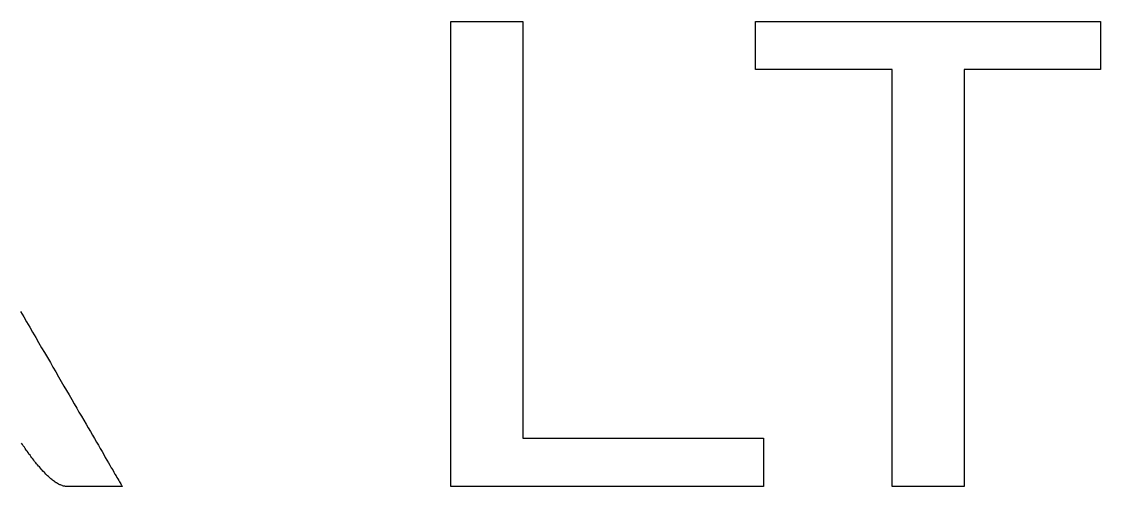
# Model space of a CAD drawing. Extents: x 3196 to 9141, y -1880 to 2325.
# Drawn here: x 8970.42 to 8989.37, y -1226.89 to -1218.73 of the extents above; entities that cross this region are included whole.
import ezdxf

# ---------------------------------------------------------------- set-up
doc = ezdxf.new("R2010")
doc.units = 0
doc.header["$MEASUREMENT"] = 0
doc.layers.add('10', color=10, linetype='CONTINUOUS')

msp = doc.modelspace()

# ---------------------------------------------------------------- linework, layer by layer
at = {"layer": '10', "linetype": 'Continuous'}
for points in [[(8977.959418, -1218.727185), (8977.964468, -1218.727185), (8977.969468, -1218.727185), (8977.974518, -1218.727185), (8977.979518, -1218.727185), (8977.984568, -1218.727185), (8977.989568, -1218.727185), (8977.994618, -1218.727185), (8977.999618, -1218.727185), (8978.009668, -1218.727185), (8978.014668, -1218.727185), (8978.019718, -1218.727185), (8978.029768, -1218.727185), (8978.034768, -1218.727185), (8978.044818, -1218.727185), (8978.049818, -1218.727185), (8978.059868, -1218.727185), (8978.069918, -1218.727185), (8978.074968, -1218.727185), (8978.084968, -1218.727185), (8978.095018, -1218.727185), (8978.105068, -1218.727185), (8978.115118, -1218.727185), (8978.125168, -1218.727185), (8978.135218, -1218.727185), (8978.145268, -1218.727185), (8978.155318, -1218.727185), (8978.170368, -1218.727185), (8978.180418, -1218.727185), (8978.190468, -1218.727185), (8978.205518, -1218.727185), (8978.215568, -1218.727185), (8978.230618, -1218.727185), (8978.240668, -1218.727185), (8978.255718, -1218.727185), (8978.265768, -1218.727185), (8978.280868, -1218.727185), (8978.290868, -1218.727185), (8978.305968, -1218.727185), (8978.321018, -1218.727185), (8978.331068, -1218.727185), (8978.346118, -1218.727185), (8978.361218, -1218.727185), (8978.376268, -1218.727185), (8978.391318, -1218.727185), (8978.401368, -1218.727185), (8978.416418, -1218.727185), (8978.431518, -1218.727185), (8978.446568, -1218.727185), (8978.461618, -1218.727185), (8978.476718, -1218.727185), (8978.491768, -1218.727185), (8978.506818, -1218.727185), (8978.521918, -1218.727185), (8978.536968, -1218.727185), (8978.552018, -1218.727185), (8978.562068, -1218.727185), (8978.577168, -1218.727185), (8978.592218, -1218.727185), (8978.607268, -1218.727185), (8978.622368, -1218.727185), (8978.637418, -1218.727185), (8978.652468, -1218.727185), (8978.667518, -1218.727185), (8978.682618, -1218.727185), (8978.697668, -1218.727185), (8978.712718, -1218.727185), (8978.727818, -1218.727185), (8978.742868, -1218.727185), (8978.757918, -1218.727185), (8978.773018, -1218.727185), (8978.783068, -1218.727185), (8978.798118, -1218.727185), (8978.813168, -1218.727185), (8978.828268, -1218.727185), (8978.843318, -1218.727185), (8978.853368, -1218.727185), (8978.868418, -1218.727185), (8978.883468, -1218.727185), (8978.893518, -1218.727185), (8978.908618, -1218.727185), (8978.923668, -1218.727185), (8978.933718, -1218.727185), (8978.948768, -1218.727185), (8978.958818, -1218.727185), (8978.973868, -1218.727185), (8978.983918, -1218.727185), (8978.993968, -1218.727185), (8979.009018, -1218.727185), (8979.019068, -1218.727185), (8979.029118, -1218.727185), (8979.039168, -1218.727185), (8979.054218, -1218.727185), (8979.064268, -1218.727185), (8979.074318, -1218.727185), (8979.084368, -1218.727185), (8979.094418, -1218.727185), (8979.099418, -1218.727185), (8979.109468, -1218.727185), (8979.119518, -1218.727185), (8979.129568, -1218.727185), (8979.134568, -1218.727185), (8979.144618, -1218.727185), (8979.154668, -1218.727185), (8979.159718, -1218.727185), (8979.164718, -1218.727185), (8979.174768, -1218.727185), (8979.179768, -1218.727185), (8979.184818, -1218.727185), (8979.189818, -1218.727185), (8979.194868, -1218.727185), (8979.199868, -1218.727185), (8979.204918, -1218.727185), (8979.209918, -1218.727185), (8979.214918, -1218.727185), (8979.219968, -1218.727185), (8979.224968, -1218.727185), (8979.224968, -1218.732185), (8979.224968, -1218.737185), (8979.224968, -1218.747235), (8979.224968, -1218.757285), (8979.224968, -1218.772385), (8979.224968, -1218.792435), (8979.224968, -1218.812535), (8979.224968, -1218.832635), (8979.224968, -1218.857735), (8979.224968, -1218.882835), (8979.224968, -1218.912985), (8979.224968, -1218.943135), (8979.224968, -1218.973235), (8979.224968, -1219.008385), (8979.224968, -1219.048585), (8979.224968, -1219.083735), (8979.224968, -1219.123885), (8979.224968, -1219.169085), (8979.224968, -1219.214285), (8979.224968, -1219.259485), (8979.224968, -1219.309735), (8979.224968, -1219.359935), (8979.224968, -1219.410135), (8979.224968, -1219.465385), (8979.224968, -1219.520635), (8979.224968, -1219.575885), (8979.224968, -1219.636135), (8979.224968, -1219.691385), (8979.224968, -1219.756685), (8979.224968, -1219.816935), (8979.224968, -1219.882235), (8979.224968, -1219.947535), (8979.224968, -1220.012785), (8979.224968, -1220.083085), (8979.224968, -1220.148385), (8979.224968, -1220.218685), (8979.224968, -1220.294035), (8979.224968, -1220.364335), (8979.224968, -1220.439685), (8979.224968, -1220.509985), (8979.224968, -1220.590335), (8979.224968, -1220.665635), (8979.224968, -1220.740985), (8979.224968, -1220.821335), (8979.224968, -1220.896685), (8979.224968, -1220.977035), (8979.224968, -1221.057385), (8979.224968, -1221.137735), (8979.224968, -1221.223085), (8979.224968, -1221.303435), (8979.224968, -1221.383785), (8979.224968, -1221.469185), (8979.224968, -1221.554535), (8979.224968, -1221.634885), (8979.224968, -1221.720285), (8979.224968, -1221.805635), (8979.224968, -1221.891035), (8979.224968, -1221.976385), (8979.224968, -1222.061785), (8979.224968, -1222.147135), (8979.224968, -1222.232535), (8979.224968, -1222.317885), (8979.224968, -1222.403285), (8979.224968, -1222.488635), (8979.224968, -1222.574035), (8979.224968, -1222.664435), (8979.224968, -1222.749785), (8979.224968, -1222.835185), (8979.224968, -1222.920535), (8979.224968, -1223.000885), (8979.224968, -1223.086285), (8979.224968, -1223.171635), (8979.224968, -1223.256985), (8979.224968, -1223.337385), (8979.224968, -1223.422735), (8979.224968, -1223.503085), (8979.224968, -1223.588485), (8979.224968, -1223.668835), (8979.224968, -1223.749185), (8979.224968, -1223.829535), (8979.224968, -1223.909885), (8979.224968, -1223.985185), (8979.224968, -1224.065535), (8979.224968, -1224.140885), (8979.224968, -1224.216235), (8979.224968, -1224.291535), (8979.224968, -1224.366885), (8979.224968, -1224.437185), (8979.224968, -1224.512485), (8979.224968, -1224.582835), (8979.224968, -1224.653135), (8979.224968, -1224.718435), (8979.224968, -1224.788735), (8979.224968, -1224.853985), (8979.224968, -1224.919285), (8979.224968, -1224.979535), (8979.224968, -1225.039835), (8979.224968, -1225.105085), (8979.224968, -1225.160335), (8979.224968, -1225.220635), (8979.224968, -1225.275835), (8979.224968, -1225.331085), (8979.224968, -1225.381335), (8979.224968, -1225.431535), (8979.224968, -1225.481735), (8979.224968, -1225.531985), (8979.224968, -1225.577185), (8979.224968, -1225.617335), (8979.224968, -1225.662535), (8979.224968, -1225.702735), (8979.224968, -1225.737885), (8979.224968, -1225.773035), (8979.224968, -1225.808185), (8979.224968, -1225.838335), (8979.224968, -1225.868435), (8979.224968, -1225.898585), (8979.224968, -1225.923685), (8979.224968, -1225.943785), (8979.224968, -1225.963885), (8979.224968, -1225.983935), (8979.224968, -1225.999035), (8979.224968, -1226.014085), (8979.224968, -1226.024135), (8979.224968, -1226.034185), (8979.224968, -1226.039185), (8979.230018, -1226.039185), (8979.235018, -1226.039185), (8979.240068, -1226.039185), (8979.250118, -1226.039185), (8979.255118, -1226.039185), (8979.265168, -1226.039185), (8979.280218, -1226.039185), (8979.290268, -1226.039185), (8979.305318, -1226.039185), (8979.320418, -1226.039185), (8979.335468, -1226.039185), (8979.355568, -1226.039185), (8979.375668, -1226.039185), (8979.395718, -1226.039185), (8979.415818, -1226.039185), (8979.440918, -1226.039185), (8979.461018, -1226.039185), (8979.486118, -1226.039185), (8979.511218, -1226.039185), (8979.541368, -1226.039185), (8979.566468, -1226.039185), (8979.596618, -1226.039185), (8979.626768, -1226.039185), (8979.656868, -1226.039185), (8979.692018, -1226.039185), (8979.722168, -1226.039185), (8979.757318, -1226.039185), (8979.792468, -1226.039185), (8979.827618, -1226.039185), (8979.862768, -1226.039185), (8979.902968, -1226.039185), (8979.938118, -1226.039185), (8979.978268, -1226.039185), (8980.018468, -1226.039185), (8980.058618, -1226.039185), (8980.098818, -1226.039185), (8980.138968, -1226.039185), (8980.179168, -1226.039185), (8980.224368, -1226.039185), (8980.264518, -1226.039185), (8980.309718, -1226.039185), (8980.354918, -1226.039185), (8980.400118, -1226.039185), (8980.445318, -1226.039185), (8980.490518, -1226.039185), (8980.535718, -1226.039185), (8980.580918, -1226.039185), (8980.631168, -1226.039185), (8980.676318, -1226.039185), (8980.721518, -1226.039185), (8980.771768, -1226.039185), (8980.821968, -1226.039185), (8980.867168, -1226.039185), (8980.917418, -1226.039185), (8980.967618, -1226.039185), (8981.012818, -1226.039185), (8981.063018, -1226.039185), (8981.113268, -1226.039185), (8981.163468, -1226.039185), (8981.213718, -1226.039185), (8981.258918, -1226.039185), (8981.309118, -1226.039185), (8981.359318, -1226.039185), (8981.409568, -1226.039185), (8981.459768, -1226.039185), (8981.510018, -1226.039185), (8981.560218, -1226.039185), (8981.605418, -1226.039185), (8981.655618, -1226.039185), (8981.705868, -1226.039185), (8981.756068, -1226.039185), (8981.801268, -1226.039185), (8981.851468, -1226.039185), (8981.901718, -1226.039185), (8981.946918, -1226.039185), (8981.997118, -1226.039185), (8982.042318, -1226.039185), (8982.087518, -1226.039185), (8982.137768, -1226.039185), (8982.182918, -1226.039185), (8982.228118, -1226.039185), (8982.273318, -1226.039185), (8982.318518, -1226.039185), (8982.363718, -1226.039185), (8982.403918, -1226.039185), (8982.449118, -1226.039185), (8982.489268, -1226.039185), (8982.534468, -1226.039185), (8982.574668, -1226.039185), (8982.614818, -1226.039185), (8982.655018, -1226.039185), (8982.695168, -1226.039185), (8982.735368, -1226.039185), (8982.770518, -1226.039185), (8982.810668, -1226.039185), (8982.845868, -1226.039185), (8982.881018, -1226.039185), (8982.916168, -1226.039185), (8982.951318, -1226.039185), (8982.981418, -1226.039185), (8983.016618, -1226.039185), (8983.046718, -1226.039185), (8983.076868, -1226.039185), (8983.106968, -1226.039185), (8983.132118, -1226.039185), (8983.162218, -1226.039185), (8983.187318, -1226.039185), (8983.212468, -1226.039185), (8983.237568, -1226.039185), (8983.257668, -1226.039185), (8983.282768, -1226.039185), (8983.302868, -1226.039185), (8983.322918, -1226.039185), (8983.338018, -1226.039185), (8983.358068, -1226.039185), (8983.373168, -1226.039185), (8983.388218, -1226.039185), (8983.398268, -1226.039185), (8983.408318, -1226.039185), (8983.418368, -1226.039185), (8983.428418, -1226.039185), (8983.438418, -1226.039185), (8983.443468, -1226.039185), (8983.448468, -1226.039185), (8983.453518, -1226.039185), (8983.453518, -1226.044235), (8983.453518, -1226.049235), (8983.453518, -1226.054285), (8983.453518, -1226.059285), (8983.453518, -1226.064285), (8983.453518, -1226.069335), (8983.453518, -1226.074335), (8983.453518, -1226.079385), (8983.453518, -1226.084385), (8983.453518, -1226.089435), (8983.453518, -1226.094435), (8983.453518, -1226.099485), (8983.453518, -1226.104485), (8983.453518, -1226.109485), (8983.453518, -1226.114535), (8983.453518, -1226.124585), (8983.453518, -1226.129585), (8983.453518, -1226.134635), (8983.453518, -1226.139635), (8983.453518, -1226.149685), (8983.453518, -1226.154685), (8983.453518, -1226.164735), (8983.453518, -1226.169785), (8983.453518, -1226.179835), (8983.453518, -1226.184835), (8983.453518, -1226.194885), (8983.453518, -1226.199885), (8983.453518, -1226.209935), (8983.453518, -1226.214985), (8983.453518, -1226.225035), (8983.453518, -1226.235035), (8983.453518, -1226.240085), (8983.453518, -1226.250135), (8983.453518, -1226.260185), (8983.453518, -1226.270185), (8983.453518, -1226.275235), (8983.453518, -1226.285285), (8983.453518, -1226.295335), (8983.453518, -1226.305385), (8983.453518, -1226.315385), (8983.453518, -1226.325435), (8983.453518, -1226.330485), (8983.453518, -1226.340535), (8983.453518, -1226.350585), (8983.453518, -1226.360585), (8983.453518, -1226.370635), (8983.453518, -1226.380685), (8983.453518, -1226.390735), (8983.453518, -1226.400785), (8983.453518, -1226.410835), (8983.453518, -1226.420885), (8983.453518, -1226.430935), (8983.453518, -1226.440935), (8983.453518, -1226.450985), (8983.453518, -1226.461035), (8983.453518, -1226.471085), (8983.453518, -1226.481135), (8983.453518, -1226.491185), (8983.453518, -1226.501235), (8983.453518, -1226.511285), (8983.453518, -1226.521285), (8983.453518, -1226.526335), (8983.453518, -1226.536385), (8983.453518, -1226.546435), (8983.453518, -1226.556485), (8983.453518, -1226.566485), (8983.453518, -1226.576535), (8983.453518, -1226.586585), (8983.453518, -1226.596635), (8983.453518, -1226.606685), (8983.453518, -1226.616735), (8983.453518, -1226.626785), (8983.453518, -1226.631785), (8983.453518, -1226.641835), (8983.453518, -1226.651885), (8983.453518, -1226.661935), (8983.453518, -1226.666935), (8983.453518, -1226.676985), (8983.453518, -1226.687035), (8983.453518, -1226.697085), (8983.453518, -1226.702085), (8983.453518, -1226.712135), (8983.453518, -1226.722185), (8983.453518, -1226.727235), (8983.453518, -1226.737235), (8983.453518, -1226.742285), (8983.453518, -1226.752335), (8983.453518, -1226.757335), (8983.453518, -1226.767385), (8983.453518, -1226.772385), (8983.453518, -1226.777435), (8983.453518, -1226.787485), (8983.453518, -1226.792485), (8983.453518, -1226.797535), (8983.453518, -1226.807585), (8983.453518, -1226.812585), (8983.453518, -1226.817585), (8983.453518, -1226.822635), (8983.453518, -1226.827635), (8983.453518, -1226.832685), (8983.453518, -1226.837685), (8983.453518, -1226.842735), (8983.453518, -1226.847735), (8983.453518, -1226.852785), (8983.453518, -1226.857785), (8983.453518, -1226.862785), (8983.453518, -1226.867835), (8983.453518, -1226.872835), (8983.453518, -1226.877885), (8983.453518, -1226.882885), (8983.453518, -1226.887935), (8983.448468, -1226.887935), (8983.443468, -1226.887935), (8983.438418, -1226.887935), (8983.428418, -1226.887935), (8983.423368, -1226.887935), (8983.408318, -1226.887935), (8983.393268, -1226.887935), (8983.378168, -1226.887935), (8983.363118, -1226.887935), (8983.343018, -1226.887935), (8983.322918, -1226.887935), (8983.302868, -1226.887935), (8983.277718, -1226.887935), (8983.252618, -1226.887935), (8983.222518, -1226.887935), (8983.197368, -1226.887935), (8983.167268, -1226.887935), (8983.137118, -1226.887935), (8983.101968, -1226.887935), (8983.066818, -1226.887935), (8983.031668, -1226.887935), (8982.996518, -1226.887935), (8982.956318, -1226.887935), (8982.916168, -1226.887935), (8982.875968, -1226.887935), (8982.835818, -1226.887935), (8982.790618, -1226.887935), (8982.745418, -1226.887935), (8982.700218, -1226.887935), (8982.655018, -1226.887935), (8982.609818, -1226.887935), (8982.559568, -1226.887935), (8982.509368, -1226.887935), (8982.459168, -1226.887935), (8982.408918, -1226.887935), (8982.353668, -1226.887935), (8982.303468, -1226.887935), (8982.248218, -1226.887935), (8982.192968, -1226.887935), (8982.137768, -1226.887935), (8982.082518, -1226.887935), (8982.027268, -1226.887935), (8981.967018, -1226.887935), (8981.906718, -1226.887935), (8981.851468, -1226.887935), (8981.791218, -1226.887935), (8981.730968, -1226.887935), (8981.670718, -1226.887935), (8981.610418, -1226.887935), (8981.545168, -1226.887935), (8981.484868, -1226.887935), (8981.424618, -1226.887935), (8981.359318, -1226.887935), (8981.299068, -1226.887935), (8981.233768, -1226.887935), (8981.173518, -1226.887935), (8981.108218, -1226.887935), (8981.042968, -1226.887935), (8980.977668, -1226.887935), (8980.917418, -1226.887935), (8980.852118, -1226.887935), (8980.786818, -1226.887935), (8980.721518, -1226.887935), (8980.656268, -1226.887935), (8980.590968, -1226.887935), (8980.530718, -1226.887935), (8980.465418, -1226.887935), (8980.400118, -1226.887935), (8980.334868, -1226.887935), (8980.274568, -1226.887935), (8980.209318, -1226.887935), (8980.144018, -1226.887935), (8980.083768, -1226.887935), (8980.018468, -1226.887935), (8979.958218, -1226.887935), (8979.892918, -1226.887935), (8979.832668, -1226.887935), (8979.772368, -1226.887935), (8979.712118, -1226.887935), (8979.651868, -1226.887935), (8979.591568, -1226.887935), (8979.531318, -1226.887935), (8979.471068, -1226.887935), (8979.415818, -1226.887935), (8979.355568, -1226.887935), (8979.300318, -1226.887935), (8979.245068, -1226.887935), (8979.189818, -1226.887935), (8979.134568, -1226.887935), (8979.084368, -1226.887935), (8979.029118, -1226.887935), (8978.978918, -1226.887935), (8978.928668, -1226.887935), (8978.878468, -1226.887935), (8978.828268, -1226.887935), (8978.778018, -1226.887935), (8978.732818, -1226.887935), (8978.687618, -1226.887935), (8978.642418, -1226.887935), (8978.597218, -1226.887935), (8978.557068, -1226.887935), (8978.511868, -1226.887935), (8978.471668, -1226.887935), (8978.436518, -1226.887935), (8978.396368, -1226.887935), (8978.361218, -1226.887935), (8978.326068, -1226.887935), (8978.290868, -1226.887935), (8978.260768, -1226.887935), (8978.230618, -1226.887935), (8978.200518, -1226.887935), (8978.170368, -1226.887935), (8978.145268, -1226.887935), (8978.120168, -1226.887935), (8978.100068, -1226.887935), (8978.079968, -1226.887935), (8978.059868, -1226.887935), (8978.039768, -1226.887935), (8978.024718, -1226.887935), (8978.009668, -1226.887935), (8977.994618, -1226.887935), (8977.984568, -1226.887935), (8977.974518, -1226.887935), (8977.969468, -1226.887935), (8977.964468, -1226.887935), (8977.959418, -1226.887935), (8977.959418, -1226.882885), (8977.959418, -1226.872835), (8977.959418, -1226.862785), (8977.959418, -1226.852785), (8977.959418, -1226.837685), (8977.959418, -1226.817585), (8977.959418, -1226.797535), (8977.959418, -1226.772385), (8977.959418, -1226.747285), (8977.959418, -1226.722185), (8977.959418, -1226.687035), (8977.959418, -1226.656885), (8977.959418, -1226.621735), (8977.959418, -1226.581585), (8977.959418, -1226.541385), (8977.959418, -1226.496185), (8977.959418, -1226.456035), (8977.959418, -1226.405785), (8977.959418, -1226.355585), (8977.959418, -1226.305385), (8977.959418, -1226.255135), (8977.959418, -1226.199885), (8977.959418, -1226.139635), (8977.959418, -1226.079385), (8977.959418, -1226.019085), (8977.959418, -1225.958835), (8977.959418, -1225.893535), (8977.959418, -1225.828285), (8977.959418, -1225.757985), (8977.959418, -1225.692685), (8977.959418, -1225.617335), (8977.959418, -1225.547035), (8977.959418, -1225.471735), (8977.959418, -1225.396385), (8977.959418, -1225.321035), (8977.959418, -1225.245735), (8977.959418, -1225.165385), (8977.959418, -1225.085035), (8977.959418, -1225.004685), (8977.959418, -1224.919285), (8977.959418, -1224.833935), (8977.959418, -1224.753585), (8977.959418, -1224.663185), (8977.959418, -1224.577785), (8977.959418, -1224.492435), (8977.959418, -1224.402035), (8977.959418, -1224.311635), (8977.959418, -1224.221235), (8977.959418, -1224.130835), (8977.959418, -1224.040435), (8977.959418, -1223.950035), (8977.959418, -1223.854635), (8977.959418, -1223.764235), (8977.959418, -1223.668835), (8977.959418, -1223.573385), (8977.959418, -1223.482985), (8977.959418, -1223.387585), (8977.959418, -1223.292185), (8977.959418, -1223.196735), (8977.959418, -1223.101335), (8977.959418, -1223.005885), (8977.959418, -1222.910485), (8977.959418, -1222.815085), (8977.959418, -1222.719635), (8977.959418, -1222.624235), (8977.959418, -1222.523785), (8977.959418, -1222.428385), (8977.959418, -1222.332985), (8977.959418, -1222.242585), (8977.959418, -1222.147135), (8977.959418, -1222.051735), (8977.959418, -1221.956335), (8977.959418, -1221.860885), (8977.959418, -1221.770485), (8977.959418, -1221.675085), (8977.959418, -1221.584685), (8977.959418, -1221.494285), (8977.959418, -1221.403885), (8977.959418, -1221.313485), (8977.959418, -1221.223085), (8977.959418, -1221.132685), (8977.959418, -1221.047335), (8977.959418, -1220.961935), (8977.959418, -1220.871535), (8977.959418, -1220.791185), (8977.959418, -1220.705835), (8977.959418, -1220.620435), (8977.959418, -1220.540085), (8977.959418, -1220.459735), (8977.959418, -1220.379385), (8977.959418, -1220.304085), (8977.959418, -1220.223735), (8977.959418, -1220.148385), (8977.959418, -1220.073085), (8977.959418, -1220.002735), (8977.959418, -1219.932435), (8977.959418, -1219.862135), (8977.959418, -1219.791835), (8977.959418, -1219.726535), (8977.959418, -1219.661235), (8977.959418, -1219.600985), (8977.959418, -1219.540735), (8977.959418, -1219.480485), (8977.959418, -1219.420185), (8977.959418, -1219.364935), (8977.959418, -1219.314735), (8977.959418, -1219.259485), (8977.959418, -1219.214285), (8977.959418, -1219.164085), (8977.959418, -1219.118885), (8977.959418, -1219.078685), (8977.959418, -1219.033485), (8977.959418, -1218.998335), (8977.959418, -1218.963185), (8977.959418, -1218.928035), (8977.959418, -1218.897935), (8977.959418, -1218.867785), (8977.959418, -1218.842685), (8977.959418, -1218.817585), (8977.959418, -1218.797485), (8977.959418, -1218.777385), (8977.959418, -1218.762335), (8977.959418, -1218.747235), (8977.959418, -1218.737185), (8977.959418, -1218.732185), (8977.959418, -1218.727185)], [(8983.312868, -1218.727185), (8983.317918, -1218.727185), (8983.322918, -1218.727185), (8983.327968, -1218.727185), (8983.338018, -1218.727185), (8983.348068, -1218.727185), (8983.363118, -1218.727185), (8983.378168, -1218.727185), (8983.398268, -1218.727185), (8983.418368, -1218.727185), (8983.438418, -1218.727185), (8983.463568, -1218.727185), (8983.488668, -1218.727185), (8983.513768, -1218.727185), (8983.543918, -1218.727185), (8983.574018, -1218.727185), (8983.604168, -1218.727185), (8983.639318, -1218.727185), (8983.674468, -1218.727185), (8983.709618, -1218.727185), (8983.749818, -1218.727185), (8983.789968, -1218.727185), (8983.830168, -1218.727185), (8983.870318, -1218.727185), (8983.915518, -1218.727185), (8983.960718, -1218.727185), (8984.005918, -1218.727185), (8984.056168, -1218.727185), (8984.106368, -1218.727185), (8984.156568, -1218.727185), (8984.206818, -1218.727185), (8984.257018, -1218.727185), (8984.312268, -1218.727185), (8984.367518, -1218.727185), (8984.422768, -1218.727185), (8984.483018, -1218.727185), (8984.538268, -1218.727185), (8984.598518, -1218.727185), (8984.658768, -1218.727185), (8984.719068, -1218.727185), (8984.779318, -1218.727185), (8984.844618, -1218.727185), (8984.904868, -1218.727185), (8984.970168, -1218.727185), (8985.035418, -1218.727185), (8985.100718, -1218.727185), (8985.166018, -1218.727185), (8985.231318, -1218.727185), (8985.296568, -1218.727185), (8985.366868, -1218.727185), (8985.432168, -1218.727185), (8985.502468, -1218.727185), (8985.567768, -1218.727185), (8985.638068, -1218.727185), (8985.708368, -1218.727185), (8985.778718, -1218.727185), (8985.849018, -1218.727185), (8985.919318, -1218.727185), (8985.989618, -1218.727185), (8986.059918, -1218.727185), (8986.130218, -1218.727185), (8986.200518, -1218.727185), (8986.270868, -1218.727185), (8986.346168, -1218.727185), (8986.416468, -1218.727185), (8986.486818, -1218.727185), (8986.557118, -1218.727185), (8986.627418, -1218.727185), (8986.697718, -1218.727185), (8986.768018, -1218.727185), (8986.838318, -1218.727185), (8986.908668, -1218.727185), (8986.978968, -1218.727185), (8987.049268, -1218.727185), (8987.119568, -1218.727185), (8987.184868, -1218.727185), (8987.255168, -1218.727185), (8987.320468, -1218.727185), (8987.390768, -1218.727185), (8987.456018, -1218.727185), (8987.521318, -1218.727185), (8987.586618, -1218.727185), (8987.651918, -1218.727185), (8987.717168, -1218.727185), (8987.782468, -1218.727185), (8987.842718, -1218.727185), (8987.908018, -1218.727185), (8987.968268, -1218.727185), (8988.028568, -1218.727185), (8988.088818, -1218.727185), (8988.149068, -1218.727185), (8988.204318, -1218.727185), (8988.264568, -1218.727185), (8988.319818, -1218.727185), (8988.375068, -1218.727185), (8988.425268, -1218.727185), (8988.480518, -1218.727185), (8988.530768, -1218.727185), (8988.580968, -1218.727185), (8988.631168, -1218.727185), (8988.676368, -1218.727185), (8988.726618, -1218.727185), (8988.771818, -1218.727185), (8988.811968, -1218.727185), (8988.857168, -1218.727185), (8988.897368, -1218.727185), (8988.937518, -1218.727185), (8988.972668, -1218.727185), (8989.012868, -1218.727185), (8989.048018, -1218.727185), (8989.078168, -1218.727185), (8989.113318, -1218.727185), (8989.143418, -1218.727185), (8989.168568, -1218.727185), (8989.193668, -1218.727185), (8989.218768, -1218.727185), (8989.243868, -1218.727185), (8989.263968, -1218.727185), (8989.284068, -1218.727185), (8989.304118, -1218.727185), (8989.319218, -1218.727185), (8989.329268, -1218.727185), (8989.344318, -1218.727185), (8989.349318, -1218.727185), (8989.359368, -1218.727185), (8989.364418, -1218.727185), (8989.369418, -1218.727185), (8989.369418, -1218.732185), (8989.369418, -1218.737185), (8989.369418, -1218.742235), (8989.369418, -1218.747235), (8989.369418, -1218.752285), (8989.369418, -1218.757285), (8989.369418, -1218.762335), (8989.369418, -1218.767335), (8989.369418, -1218.772385), (8989.369418, -1218.777385), (8989.369418, -1218.782385), (8989.369418, -1218.787435), (8989.369418, -1218.792435), (8989.369418, -1218.797485), (8989.369418, -1218.802485), (8989.369418, -1218.807535), (8989.369418, -1218.817585), (8989.369418, -1218.822585), (8989.369418, -1218.827585), (8989.369418, -1218.837635), (8989.369418, -1218.842685), (8989.369418, -1218.852735), (8989.369418, -1218.857735), (8989.369418, -1218.867785), (8989.369418, -1218.872785), (8989.369418, -1218.882835), (8989.369418, -1218.887885), (8989.369418, -1218.897935), (8989.369418, -1218.902935), (8989.369418, -1218.912985), (8989.369418, -1218.923035), (8989.369418, -1218.928035), (8989.369418, -1218.938085), (8989.369418, -1218.948135), (8989.369418, -1218.958185), (8989.369418, -1218.968235), (8989.369418, -1218.973235), (8989.369418, -1218.983285), (8989.369418, -1218.993335), (8989.369418, -1219.003385), (8989.369418, -1219.013435), (8989.369418, -1219.023485), (8989.369418, -1219.033485), (8989.369418, -1219.038535), (8989.369418, -1219.048585), (8989.369418, -1219.058635), (8989.369418, -1219.068685), (8989.369418, -1219.078685), (8989.369418, -1219.088735), (8989.369418, -1219.098785), (8989.369418, -1219.108835), (8989.369418, -1219.118885), (8989.369418, -1219.128935), (8989.369418, -1219.138985), (8989.369418, -1219.149035), (8989.369418, -1219.159035), (8989.369418, -1219.169085), (8989.369418, -1219.179135), (8989.369418, -1219.189185), (8989.369418, -1219.199235), (8989.369418, -1219.209285), (8989.369418, -1219.219335), (8989.369418, -1219.229385), (8989.369418, -1219.239385), (8989.369418, -1219.244435), (8989.369418, -1219.254485), (8989.369418, -1219.264535), (8989.369418, -1219.274585), (8989.369418, -1219.284585), (8989.369418, -1219.294635), (8989.369418, -1219.304685), (8989.369418, -1219.314735), (8989.369418, -1219.319785), (8989.369418, -1219.329785), (8989.369418, -1219.339835), (8989.369418, -1219.349885), (8989.369418, -1219.359935), (8989.369418, -1219.364935), (8989.369418, -1219.374985), (8989.369418, -1219.385035), (8989.369418, -1219.390085), (8989.369418, -1219.400135), (8989.369418, -1219.410135), (8989.369418, -1219.415185), (8989.369418, -1219.425235), (8989.369418, -1219.430235), (8989.369418, -1219.440285), (8989.369418, -1219.445335), (8989.369418, -1219.455335), (8989.369418, -1219.460385), (8989.369418, -1219.465385), (8989.369418, -1219.475435), (8989.369418, -1219.480485), (8989.369418, -1219.485485), (8989.369418, -1219.490485), (8989.369418, -1219.500535), (8989.369418, -1219.505585), (8989.369418, -1219.510585), (8989.369418, -1219.515635), (8989.369418, -1219.520635), (8989.369418, -1219.525685), (8989.369418, -1219.530685), (8989.369418, -1219.535685), (8989.369418, -1219.540735), (8989.369418, -1219.545735), (8989.369418, -1219.550785), (8989.369418, -1219.555785), (8989.369418, -1219.560835), (8989.369418, -1219.565835), (8989.369418, -1219.570885), (8989.364418, -1219.570885), (8989.359368, -1219.570885), (8989.354368, -1219.570885), (8989.349318, -1219.570885), (8989.344318, -1219.570885), (8989.339268, -1219.570885), (8989.334268, -1219.570885), (8989.324218, -1219.570885), (8989.314168, -1219.570885), (8989.304118, -1219.570885), (8989.294118, -1219.570885), (8989.284068, -1219.570885), (8989.274018, -1219.570885), (8989.263968, -1219.570885), (8989.248918, -1219.570885), (8989.233818, -1219.570885), (8989.223768, -1219.570885), (8989.208718, -1219.570885), (8989.193668, -1219.570885), (8989.173568, -1219.570885), (8989.158518, -1219.570885), (8989.143418, -1219.570885), (8989.123368, -1219.570885), (8989.108268, -1219.570885), (8989.088168, -1219.570885), (8989.068118, -1219.570885), (8989.048018, -1219.570885), (8989.027918, -1219.570885), (8989.007818, -1219.570885), (8988.987768, -1219.570885), (8988.967668, -1219.570885), (8988.942568, -1219.570885), (8988.922468, -1219.570885), (8988.897368, -1219.570885), (8988.877268, -1219.570885), (8988.852168, -1219.570885), (8988.832068, -1219.570885), (8988.806968, -1219.570885), (8988.781868, -1219.570885), (8988.756718, -1219.570885), (8988.731618, -1219.570885), (8988.706518, -1219.570885), (8988.681418, -1219.570885), (8988.656318, -1219.570885), (8988.631168, -1219.570885), (8988.601068, -1219.570885), (8988.575968, -1219.570885), (8988.550818, -1219.570885), (8988.520718, -1219.570885), (8988.495618, -1219.570885), (8988.470468, -1219.570885), (8988.440368, -1219.570885), (8988.415268, -1219.570885), (8988.385118, -1219.570885), (8988.360018, -1219.570885), (8988.329868, -1219.570885), (8988.299718, -1219.570885), (8988.274618, -1219.570885), (8988.244518, -1219.570885), (8988.219368, -1219.570885), (8988.189268, -1219.570885), (8988.164168, -1219.570885), (8988.134018, -1219.570885), (8988.103868, -1219.570885), (8988.078768, -1219.570885), (8988.048618, -1219.570885), (8988.023518, -1219.570885), (8987.993418, -1219.570885), (8987.968268, -1219.570885), (8987.938168, -1219.570885), (8987.913068, -1219.570885), (8987.882918, -1219.570885), (8987.857818, -1219.570885), (8987.827668, -1219.570885), (8987.802568, -1219.570885), (8987.777468, -1219.570885), (8987.747318, -1219.570885), (8987.722218, -1219.570885), (8987.697118, -1219.570885), (8987.671968, -1219.570885), (8987.646868, -1219.570885), (8987.621768, -1219.570885), (8987.596668, -1219.570885), (8987.571568, -1219.570885), (8987.546418, -1219.570885), (8987.521318, -1219.570885), (8987.496218, -1219.570885), (8987.471118, -1219.570885), (8987.451018, -1219.570885), (8987.425918, -1219.570885), (8987.405818, -1219.570885), (8987.380718, -1219.570885), (8987.360618, -1219.570885), (8987.340518, -1219.570885), (8987.320468, -1219.570885), (8987.300368, -1219.570885), (8987.280268, -1219.570885), (8987.260168, -1219.570885), (8987.240118, -1219.570885), (8987.225018, -1219.570885), (8987.204918, -1219.570885), (8987.189868, -1219.570885), (8987.169768, -1219.570885), (8987.154718, -1219.570885), (8987.139668, -1219.570885), (8987.124568, -1219.570885), (8987.109518, -1219.570885), (8987.099468, -1219.570885), (8987.084418, -1219.570885), (8987.074368, -1219.570885), (8987.059318, -1219.570885), (8987.049268, -1219.570885), (8987.039218, -1219.570885), (8987.029168, -1219.570885), (8987.019118, -1219.570885), (8987.014118, -1219.570885), (8987.004068, -1219.570885), (8986.999018, -1219.570885), (8986.994018, -1219.570885), (8986.989018, -1219.570885), (8986.983968, -1219.570885), (8986.978968, -1219.570885), (8986.973918, -1219.570885), (8986.973918, -1219.575885), (8986.973918, -1219.585935), (8986.973918, -1219.595985), (8986.973918, -1219.606035), (8986.973918, -1219.621085), (8986.973918, -1219.641185), (8986.973918, -1219.661235), (8986.973918, -1219.681335), (8986.973918, -1219.706435), (8986.973918, -1219.731585), (8986.973918, -1219.761685), (8986.973918, -1219.791835), (8986.973918, -1219.826985), (8986.973918, -1219.862135), (8986.973918, -1219.897285), (8986.973918, -1219.937485), (8986.973918, -1219.977635), (8986.973918, -1220.022835), (8986.973918, -1220.068035), (8986.973918, -1220.113235), (8986.973918, -1220.163435), (8986.973918, -1220.213685), (8986.973918, -1220.263885), (8986.973918, -1220.319135), (8986.973918, -1220.374385), (8986.973918, -1220.429635), (8986.973918, -1220.489885), (8986.973918, -1220.550135), (8986.973918, -1220.610435), (8986.973918, -1220.675685), (8986.973918, -1220.735985), (8986.973918, -1220.806285), (8986.973918, -1220.871535), (8986.973918, -1220.936835), (8986.973918, -1221.007135), (8986.973918, -1221.077485), (8986.973918, -1221.152785), (8986.973918, -1221.223085), (8986.973918, -1221.298435), (8986.973918, -1221.373735), (8986.973918, -1221.449085), (8986.973918, -1221.524435), (8986.973918, -1221.599735), (8986.973918, -1221.680085), (8986.973918, -1221.755435), (8986.973918, -1221.835785), (8986.973918, -1221.916135), (8986.973918, -1222.001485), (8986.973918, -1222.081885), (8986.973918, -1222.162235), (8986.973918, -1222.247585), (8986.973918, -1222.327935), (8986.973918, -1222.413335), (8986.973918, -1222.498685), (8986.973918, -1222.579035), (8986.973918, -1222.664435), (8986.973918, -1222.749785), (8986.973918, -1222.835185), (8986.973918, -1222.920535), (8986.973918, -1223.005885), (8986.973918, -1223.091285), (8986.973918, -1223.176635), (8986.973918, -1223.267035), (8986.973918, -1223.352435), (8986.973918, -1223.437785), (8986.973918, -1223.523185), (8986.973918, -1223.608535), (8986.973918, -1223.693935), (8986.973918, -1223.779285), (8986.973918, -1223.864685), (8986.973918, -1223.945035), (8986.973918, -1224.030385), (8986.973918, -1224.115785), (8986.973918, -1224.196135), (8986.973918, -1224.281485), (8986.973918, -1224.361835), (8986.973918, -1224.447235), (8986.973918, -1224.527585), (8986.973918, -1224.607935), (8986.973918, -1224.688285), (8986.973918, -1224.763585), (8986.973918, -1224.843985), (8986.973918, -1224.919285), (8986.973918, -1224.999635), (8986.973918, -1225.074985), (8986.973918, -1225.150285), (8986.973918, -1225.220635), (8986.973918, -1225.295935), (8986.973918, -1225.366235), (8986.973918, -1225.436535), (8986.973918, -1225.506885), (8986.973918, -1225.577185), (8986.973918, -1225.642435), (8986.973918, -1225.707735), (8986.973918, -1225.773035), (8986.973918, -1225.833285), (8986.973918, -1225.898585), (8986.973918, -1225.958835), (8986.973918, -1226.014085), (8986.973918, -1226.074335), (8986.973918, -1226.129585), (8986.973918, -1226.184835), (8986.973918, -1226.235035), (8986.973918, -1226.285285), (8986.973918, -1226.335485), (8986.973918, -1226.380685), (8986.973918, -1226.425885), (8986.973918, -1226.471085), (8986.973918, -1226.511285), (8986.973918, -1226.551435), (8986.973918, -1226.591635), (8986.973918, -1226.626785), (8986.973918, -1226.656885), (8986.973918, -1226.692035), (8986.973918, -1226.717185), (8986.973918, -1226.747285), (8986.973918, -1226.772385), (8986.973918, -1226.792485), (8986.973918, -1226.812585), (8986.973918, -1226.832685), (8986.973918, -1226.847735), (8986.973918, -1226.857785), (8986.973918, -1226.867835), (8986.973918, -1226.877885), (8986.973918, -1226.882885), (8986.973918, -1226.887935), (8986.968918, -1226.887935), (8986.963868, -1226.887935), (8986.958868, -1226.887935), (8986.953818, -1226.887935), (8986.948818, -1226.887935), (8986.943818, -1226.887935), (8986.938768, -1226.887935), (8986.933768, -1226.887935), (8986.928718, -1226.887935), (8986.923718, -1226.887935), (8986.913668, -1226.887935), (8986.908668, -1226.887935), (8986.903618, -1226.887935), (8986.893568, -1226.887935), (8986.888568, -1226.887935), (8986.878518, -1226.887935), (8986.868468, -1226.887935), (8986.858418, -1226.887935), (8986.853418, -1226.887935), (8986.843368, -1226.887935), (8986.833318, -1226.887935), (8986.823268, -1226.887935), (8986.813218, -1226.887935), (8986.803168, -1226.887935), (8986.793118, -1226.887935), (8986.783118, -1226.887935), (8986.768018, -1226.887935), (8986.757968, -1226.887935), (8986.747918, -1226.887935), (8986.732868, -1226.887935), (8986.722818, -1226.887935), (8986.712768, -1226.887935), (8986.697718, -1226.887935), (8986.687668, -1226.887935), (8986.672618, -1226.887935), (8986.657568, -1226.887935), (8986.647518, -1226.887935), (8986.632418, -1226.887935), (8986.617368, -1226.887935), (8986.607318, -1226.887935), (8986.592268, -1226.887935), (8986.577168, -1226.887935), (8986.567168, -1226.887935), (8986.552068, -1226.887935), (8986.537018, -1226.887935), (8986.521968, -1226.887935), (8986.506868, -1226.887935), (8986.491818, -1226.887935), (8986.476768, -1226.887935), (8986.466718, -1226.887935), (8986.451618, -1226.887935), (8986.436568, -1226.887935), (8986.421518, -1226.887935), (8986.406468, -1226.887935), (8986.391368, -1226.887935), (8986.376318, -1226.887935), (8986.361268, -1226.887935), (8986.346168, -1226.887935), (8986.331118, -1226.887935), (8986.316068, -1226.887935), (8986.300968, -1226.887935), (8986.285918, -1226.887935), (8986.270868, -1226.887935), (8986.255768, -1226.887935), (8986.240718, -1226.887935), (8986.225668, -1226.887935), (8986.215618, -1226.887935), (8986.200518, -1226.887935), (8986.185468, -1226.887935), (8986.170418, -1226.887935), (8986.155368, -1226.887935), (8986.140268, -1226.887935), (8986.125218, -1226.887935), (8986.115168, -1226.887935), (8986.100118, -1226.887935), (8986.085018, -1226.887935), (8986.069968, -1226.887935), (8986.059918, -1226.887935), (8986.044868, -1226.887935), (8986.029818, -1226.887935), (8986.019768, -1226.887935), (8986.004668, -1226.887935), (8985.994618, -1226.887935), (8985.979568, -1226.887935), (8985.969518, -1226.887935), (8985.954468, -1226.887935), (8985.944418, -1226.887935), (8985.929368, -1226.887935), (8985.919318, -1226.887935), (8985.909268, -1226.887935), (8985.899218, -1226.887935), (8985.884168, -1226.887935), (8985.874118, -1226.887935), (8985.864068, -1226.887935), (8985.854018, -1226.887935), (8985.843968, -1226.887935), (8985.833918, -1226.887935), (8985.828918, -1226.887935), (8985.818868, -1226.887935), (8985.808818, -1226.887935), (8985.798768, -1226.887935), (8985.793768, -1226.887935), (8985.783718, -1226.887935), (8985.778718, -1226.887935), (8985.768668, -1226.887935), (8985.763618, -1226.887935), (8985.758618, -1226.887935), (8985.748568, -1226.887935), (8985.743518, -1226.887935), (8985.738518, -1226.887935), (8985.733518, -1226.887935), (8985.728468, -1226.887935), (8985.723468, -1226.887935), (8985.718418, -1226.887935), (8985.713418, -1226.887935), (8985.708368, -1226.887935), (8985.708368, -1226.882885), (8985.708368, -1226.877885), (8985.708368, -1226.867835), (8985.708368, -1226.857785), (8985.708368, -1226.842735), (8985.708368, -1226.827635), (8985.708368, -1226.812585), (8985.708368, -1226.792485), (8985.708368, -1226.767385), (8985.708368, -1226.742285), (8985.708368, -1226.717185), (8985.708368, -1226.687035), (8985.708368, -1226.651885), (8985.708368, -1226.621735), (8985.708368, -1226.586585), (8985.708368, -1226.546435), (8985.708368, -1226.506235), (8985.708368, -1226.466085), (8985.708368, -1226.420885), (8985.708368, -1226.375685), (8985.708368, -1226.330485), (8985.708368, -1226.280235), (8985.708368, -1226.230035), (8985.708368, -1226.174785), (8985.708368, -1226.124585), (8985.708368, -1226.064285), (8985.708368, -1226.009085), (8985.708368, -1225.948785), (8985.708368, -1225.888535), (8985.708368, -1225.828285), (8985.708368, -1225.762985), (8985.708368, -1225.697685), (8985.708368, -1225.632435), (8985.708368, -1225.567135), (8985.708368, -1225.496835), (8985.708368, -1225.426535), (8985.708368, -1225.356185), (8985.708368, -1225.285885), (8985.708368, -1225.215585), (8985.708368, -1225.140235), (8985.708368, -1225.064935), (8985.708368, -1224.989585), (8985.708368, -1224.914285), (8985.708368, -1224.833935), (8985.708368, -1224.758585), (8985.708368, -1224.678235), (8985.708368, -1224.597885), (8985.708368, -1224.517535), (8985.708368, -1224.437185), (8985.708368, -1224.351785), (8985.708368, -1224.271435), (8985.708368, -1224.186085), (8985.708368, -1224.105735), (8985.708368, -1224.020335), (8985.708368, -1223.934985), (8985.708368, -1223.854635), (8985.708368, -1223.769235), (8985.708368, -1223.683885), (8985.708368, -1223.598485), (8985.708368, -1223.513135), (8985.708368, -1223.427735), (8985.708368, -1223.342385), (8985.708368, -1223.251985), (8985.708368, -1223.166635), (8985.708368, -1223.081235), (8985.708368, -1222.995885), (8985.708368, -1222.910485), (8985.708368, -1222.825135), (8985.708368, -1222.739735), (8985.708368, -1222.654385), (8985.708368, -1222.568985), (8985.708368, -1222.488635), (8985.708368, -1222.403285), (8985.708368, -1222.317885), (8985.708368, -1222.237535), (8985.708368, -1222.152185), (8985.708368, -1222.071835), (8985.708368, -1221.991485), (8985.708368, -1221.906085), (8985.708368, -1221.825735), (8985.708368, -1221.750385), (8985.708368, -1221.670035), (8985.708368, -1221.589685), (8985.708368, -1221.514385), (8985.708368, -1221.439035), (8985.708368, -1221.363735), (8985.708368, -1221.288385), (8985.708368, -1221.213035), (8985.708368, -1221.142735), (8985.708368, -1221.067435), (8985.708368, -1220.997085), (8985.708368, -1220.931835), (8985.708368, -1220.861535), (8985.708368, -1220.796235), (8985.708368, -1220.730935), (8985.708368, -1220.665635), (8985.708368, -1220.605385), (8985.708368, -1220.540085), (8985.708368, -1220.484885), (8985.708368, -1220.424585), (8985.708368, -1220.369335), (8985.708368, -1220.314135), (8985.708368, -1220.258885), (8985.708368, -1220.208635), (8985.708368, -1220.158435), (8985.708368, -1220.108235), (8985.708368, -1220.063035), (8985.708368, -1220.017835), (8985.708368, -1219.972635), (8985.708368, -1219.932435), (8985.708368, -1219.892285), (8985.708368, -1219.857135), (8985.708368, -1219.821985), (8985.708368, -1219.786785), (8985.708368, -1219.756685), (8985.708368, -1219.726535), (8985.708368, -1219.701435), (8985.708368, -1219.676335), (8985.708368, -1219.656235), (8985.708368, -1219.636135), (8985.708368, -1219.621085), (8985.708368, -1219.606035), (8985.708368, -1219.590935), (8985.708368, -1219.580885), (8985.708368, -1219.575885), (8985.708368, -1219.570885), (8985.703368, -1219.570885), (8985.698318, -1219.570885), (8985.693318, -1219.570885), (8985.688318, -1219.570885), (8985.678268, -1219.570885), (8985.673218, -1219.570885), (8985.668218, -1219.570885), (8985.658168, -1219.570885), (8985.648118, -1219.570885), (8985.638068, -1219.570885), (8985.628018, -1219.570885), (8985.617968, -1219.570885), (8985.607968, -1219.570885), (8985.592868, -1219.570885), (8985.582818, -1219.570885), (8985.567768, -1219.570885), (8985.552718, -1219.570885), (8985.537618, -1219.570885), (8985.522568, -1219.570885), (8985.507518, -1219.570885), (8985.487418, -1219.570885), (8985.472368, -1219.570885), (8985.452268, -1219.570885), (8985.437218, -1219.570885), (8985.417118, -1219.570885), (8985.397018, -1219.570885), (8985.376918, -1219.570885), (8985.356868, -1219.570885), (8985.336768, -1219.570885), (8985.316668, -1219.570885), (8985.291568, -1219.570885), (8985.271468, -1219.570885), (8985.251368, -1219.570885), (8985.226268, -1219.570885), (8985.201168, -1219.570885), (8985.181068, -1219.570885), (8985.155968, -1219.570885), (8985.130868, -1219.570885), (8985.105768, -1219.570885), (8985.080618, -1219.570885), (8985.055518, -1219.570885), (8985.030418, -1219.570885), (8985.005318, -1219.570885), (8984.980218, -1219.570885), (8984.955068, -1219.570885), (8984.924968, -1219.570885), (8984.899868, -1219.570885), (8984.874718, -1219.570885), (8984.844618, -1219.570885), (8984.819468, -1219.570885), (8984.794368, -1219.570885), (8984.764268, -1219.570885), (8984.739118, -1219.570885), (8984.709018, -1219.570885), (8984.683918, -1219.570885), (8984.653768, -1219.570885), (8984.623618, -1219.570885), (8984.598518, -1219.570885), (8984.568368, -1219.570885), (8984.543268, -1219.570885), (8984.513168, -1219.570885), (8984.488018, -1219.570885), (8984.457918, -1219.570885), (8984.427768, -1219.570885), (8984.402668, -1219.570885), (8984.372518, -1219.570885), (8984.347418, -1219.570885), (8984.317268, -1219.570885), (8984.292168, -1219.570885), (8984.262068, -1219.570885), (8984.236918, -1219.570885), (8984.206818, -1219.570885), (8984.181718, -1219.570885), (8984.151568, -1219.570885), (8984.126468, -1219.570885), (8984.101368, -1219.570885), (8984.071218, -1219.570885), (8984.046118, -1219.570885), (8984.021018, -1219.570885), (8983.995868, -1219.570885), (8983.970768, -1219.570885), (8983.945668, -1219.570885), (8983.920568, -1219.570885), (8983.895468, -1219.570885), (8983.870318, -1219.570885), (8983.845218, -1219.570885), (8983.825118, -1219.570885), (8983.800018, -1219.570885), (8983.774918, -1219.570885), (8983.754818, -1219.570885), (8983.729718, -1219.570885), (8983.709618, -1219.570885), (8983.689518, -1219.570885), (8983.669468, -1219.570885), (8983.649368, -1219.570885), (8983.629268, -1219.570885), (8983.609168, -1219.570885), (8983.589118, -1219.570885), (8983.569018, -1219.570885), (8983.553968, -1219.570885), (8983.533868, -1219.570885), (8983.518818, -1219.570885), (8983.503718, -1219.570885), (8983.483618, -1219.570885), (8983.468568, -1219.570885), (8983.458518, -1219.570885), (8983.443468, -1219.570885), (8983.428418, -1219.570885), (8983.418368, -1219.570885), (8983.403268, -1219.570885), (8983.393268, -1219.570885), (8983.383218, -1219.570885), (8983.373168, -1219.570885), (8983.363118, -1219.570885), (8983.353068, -1219.570885), (8983.348068, -1219.570885), (8983.338018, -1219.570885), (8983.332968, -1219.570885), (8983.327968, -1219.570885), (8983.322918, -1219.570885), (8983.317918, -1219.570885), (8983.312868, -1219.570885), (8983.312868, -1219.565835), (8983.312868, -1219.560835), (8983.312868, -1219.555785), (8983.312868, -1219.550785), (8983.312868, -1219.545735), (8983.312868, -1219.540735), (8983.312868, -1219.535685), (8983.312868, -1219.530685), (8983.312868, -1219.525685), (8983.312868, -1219.520635), (8983.312868, -1219.515635), (8983.312868, -1219.510585), (8983.312868, -1219.505585), (8983.312868, -1219.495535), (8983.312868, -1219.490485), (8983.312868, -1219.485485), (8983.312868, -1219.480485), (8983.312868, -1219.470435), (8983.312868, -1219.465385), (8983.312868, -1219.460385), (8983.312868, -1219.450335), (8983.312868, -1219.445335), (8983.312868, -1219.435285), (8983.312868, -1219.430235), (8983.312868, -1219.420185), (8983.312868, -1219.415185), (8983.312868, -1219.405135), (8983.312868, -1219.400135), (8983.312868, -1219.390085), (8983.312868, -1219.380035), (8983.312868, -1219.374985), (8983.312868, -1219.364935), (8983.312868, -1219.354935), (8983.312868, -1219.349885), (8983.312868, -1219.339835), (8983.312868, -1219.329785), (8983.312868, -1219.319785), (8983.312868, -1219.309735), (8983.312868, -1219.304685), (8983.312868, -1219.294635), (8983.312868, -1219.284585), (8983.312868, -1219.274585), (8983.312868, -1219.264535), (8983.312868, -1219.254485), (8983.312868, -1219.244435), (8983.312868, -1219.234385), (8983.312868, -1219.224335), (8983.312868, -1219.214285), (8983.312868, -1219.204235), (8983.312868, -1219.199235), (8983.312868, -1219.189185), (8983.312868, -1219.179135), (8983.312868, -1219.169085), (8983.312868, -1219.159035), (8983.312868, -1219.149035), (8983.312868, -1219.138985), (8983.312868, -1219.128935), (8983.312868, -1219.118885), (8983.312868, -1219.108835), (8983.312868, -1219.098785), (8983.312868, -1219.088735), (8983.312868, -1219.078685), (8983.312868, -1219.068685), (8983.312868, -1219.058635), (8983.312868, -1219.048585), (8983.312868, -1219.038535), (8983.312868, -1219.028485), (8983.312868, -1219.018435), (8983.312868, -1219.013435), (8983.312868, -1219.003385), (8983.312868, -1218.993335), (8983.312868, -1218.983285), (8983.312868, -1218.973235), (8983.312868, -1218.963185), (8983.312868, -1218.958185), (8983.312868, -1218.948135), (8983.312868, -1218.938085), (8983.312868, -1218.928035), (8983.312868, -1218.923035), (8983.312868, -1218.912985), (8983.312868, -1218.902935), (8983.312868, -1218.897935), (8983.312868, -1218.887885), (8983.312868, -1218.877835), (8983.312868, -1218.872785), (8983.312868, -1218.862735), (8983.312868, -1218.857735), (8983.312868, -1218.847685), (8983.312868, -1218.842685), (8983.312868, -1218.837635), (8983.312868, -1218.827585), (8983.312868, -1218.822585), (8983.312868, -1218.817585), (8983.312868, -1218.807535), (8983.312868, -1218.802485), (8983.312868, -1218.797485), (8983.312868, -1218.792435), (8983.312868, -1218.787435), (8983.312868, -1218.782385), (8983.312868, -1218.777385), (8983.312868, -1218.772385), (8983.312868, -1218.767335), (8983.312868, -1218.762335), (8983.312868, -1218.757285), (8983.312868, -1218.752285), (8983.312868, -1218.747235), (8983.312868, -1218.742235), (8983.312868, -1218.737185), (8983.312868, -1218.732185), (8983.312868, -1218.727185)], [(8970.401318, -1223.814435), (8970.456568, -1223.909885), (8970.506768, -1224.000285), (8970.562018, -1224.090685), (8970.612268, -1224.181035), (8970.667518, -1224.271435), (8970.717718, -1224.361835), (8970.767918, -1224.452235), (8970.823168, -1224.537635), (8970.873418, -1224.622985), (8970.923618, -1224.713385), (8970.968818, -1224.793735), (8971.019018, -1224.879135), (8971.069268, -1224.964485), (8971.114468, -1225.044835), (8971.159668, -1225.125185), (8971.209868, -1225.205535), (8971.255068, -1225.280885), (8971.300268, -1225.361235), (8971.340468, -1225.436535), (8971.385618, -1225.511885), (8971.425818, -1225.582185), (8971.471018, -1225.652485), (8971.511168, -1225.722835), (8971.551368, -1225.793135), (8971.586518, -1225.858385), (8971.626718, -1225.923685), (8971.661868, -1225.988985), (8971.697018, -1226.049235), (8971.732168, -1226.109485), (8971.767318, -1226.164735), (8971.797468, -1226.225035), (8971.832618, -1226.275235), (8971.862718, -1226.330485), (8971.887818, -1226.380685), (8971.917968, -1226.425885), (8971.943068, -1226.476135), (8971.968218, -1226.516285), (8971.993318, -1226.561485), (8972.018418, -1226.596635), (8972.038518, -1226.636835), (8972.058568, -1226.671985), (8972.078668, -1226.702085), (8972.093768, -1226.732235), (8972.108818, -1226.757335), (8972.123868, -1226.782435), (8972.138918, -1226.807585), (8972.148968, -1226.827635), (8972.159018, -1226.842735), (8972.169068, -1226.857785), (8972.174118, -1226.867835), (8972.179118, -1226.877885), (8972.184118, -1226.882885), (8972.184118, -1226.887935), (8972.179118, -1226.887935), (8972.174118, -1226.887935), (8972.169068, -1226.887935), (8972.164068, -1226.887935), (8972.159018, -1226.887935), (8972.154018, -1226.887935), (8972.148968, -1226.887935), (8972.143968, -1226.887935), (8972.138918, -1226.887935), (8972.133918, -1226.887935), (8972.128918, -1226.887935), (8972.123868, -1226.887935), (8972.113818, -1226.887935), (8972.108818, -1226.887935), (8972.103768, -1226.887935), (8972.093768, -1226.887935), (8972.088718, -1226.887935), (8972.083718, -1226.887935), (8972.073668, -1226.887935), (8972.068618, -1226.887935), (8972.058568, -1226.887935), (8972.048568, -1226.887935), (8972.043518, -1226.887935), (8972.033468, -1226.887935), (8972.023418, -1226.887935), (8972.018418, -1226.887935), (8972.008368, -1226.887935), (8971.998318, -1226.887935), (8971.988268, -1226.887935), (8971.978218, -1226.887935), (8971.968218, -1226.887935), (8971.958168, -1226.887935), (8971.948118, -1226.887935), (8971.938068, -1226.887935), (8971.928018, -1226.887935), (8971.917968, -1226.887935), (8971.907918, -1226.887935), (8971.897868, -1226.887935), (8971.887818, -1226.887935), (8971.877818, -1226.887935), (8971.867768, -1226.887935), (8971.852668, -1226.887935), (8971.842668, -1226.887935), (8971.832618, -1226.887935), (8971.822568, -1226.887935), (8971.812518, -1226.887935), (8971.797468, -1226.887935), (8971.787418, -1226.887935), (8971.777368, -1226.887935), (8971.767318, -1226.887935), (8971.752268, -1226.887935), (8971.742218, -1226.887935), (8971.732168, -1226.887935), (8971.717118, -1226.887935), (8971.707068, -1226.887935), (8971.697018, -1226.887935), (8971.681918, -1226.887935), (8971.671918, -1226.887935), (8971.661868, -1226.887935), (8971.651818, -1226.887935), (8971.636718, -1226.887935), (8971.626718, -1226.887935), (8971.616668, -1226.887935), (8971.601568, -1226.887935), (8971.591568, -1226.887935), (8971.581518, -1226.887935), (8971.571468, -1226.887935), (8971.556368, -1226.887935), (8971.546368, -1226.887935), (8971.536318, -1226.887935), (8971.526268, -1226.887935), (8971.516218, -1226.887935), (8971.501168, -1226.887935), (8971.491118, -1226.887935), (8971.481068, -1226.887935), (8971.471018, -1226.887935), (8971.460968, -1226.887935), (8971.450918, -1226.887935), (8971.440868, -1226.887935), (8971.430818, -1226.887935), (8971.420818, -1226.887935), (8971.410768, -1226.887935), (8971.400718, -1226.887935), (8971.390668, -1226.887935), (8971.380618, -1226.887935), (8971.375618, -1226.887935), (8971.365568, -1226.887935), (8971.355518, -1226.887935), (8971.345468, -1226.887935), (8971.340468, -1226.887935), (8971.330418, -1226.887935), (8971.320368, -1226.887935), (8971.315318, -1226.887935), (8971.305268, -1226.887935), (8971.300268, -1226.887935), (8971.290218, -1226.887935), (8971.285218, -1226.887935), (8971.280168, -1226.887935), (8971.270118, -1226.887935), (8971.265118, -1226.887935), (8971.260068, -1226.887935), (8971.255068, -1226.887935), (8971.250068, -1226.887935), (8971.240018, -1226.887935), (8971.234968, -1226.887935), (8971.229968, -1226.887935), (8971.224918, -1226.887935), (8971.219918, -1226.887935), (8971.214918, -1226.887935), (8971.209868, -1226.887935), (8971.204868, -1226.887935), (8971.199818, -1226.887935), (8971.189768, -1226.887935), (8971.179718, -1226.882885), (8971.164668, -1226.882885), (8971.154618, -1226.882885), (8971.139568, -1226.877885), (8971.129518, -1226.872835), (8971.114468, -1226.867835), (8971.104418, -1226.862785), (8971.089368, -1226.857785), (8971.079318, -1226.852785), (8971.064218, -1226.847735), (8971.049168, -1226.837685), (8971.034118, -1226.827635), (8971.024068, -1226.822635), (8971.008968, -1226.812585), (8970.993918, -1226.802535), (8970.978868, -1226.792485), (8970.963818, -1226.777435), (8970.948718, -1226.767385), (8970.933668, -1226.757335), (8970.918618, -1226.742285), (8970.903518, -1226.727235), (8970.888468, -1226.712135), (8970.873418, -1226.702085), (8970.858318, -1226.687035), (8970.843268, -1226.671985), (8970.828218, -1226.651885), (8970.813118, -1226.636835), (8970.793068, -1226.621735), (8970.777968, -1226.601685), (8970.762918, -1226.586585), (8970.747868, -1226.566485), (8970.732768, -1226.546435), (8970.712718, -1226.531335), (8970.697618, -1226.511285), (8970.682568, -1226.491185), (8970.667518, -1226.471085), (8970.647418, -1226.450985), (8970.632318, -1226.425885), (8970.617268, -1226.405785), (8970.597168, -1226.385735), (8970.582118, -1226.365635), (8970.567068, -1226.340535), (8970.546968, -1226.320435), (8970.531918, -1226.295335), (8970.516818, -1226.270185), (8970.496768, -1226.250135), (8970.481668, -1226.225035), (8970.466618, -1226.199885), (8970.446518, -1226.174785), (8970.431468, -1226.149685), (8970.416418, -1226.129585)]]:
    msp.add_lwpolyline(points, dxfattribs=at)

doc.saveas('drawing.dxf')
